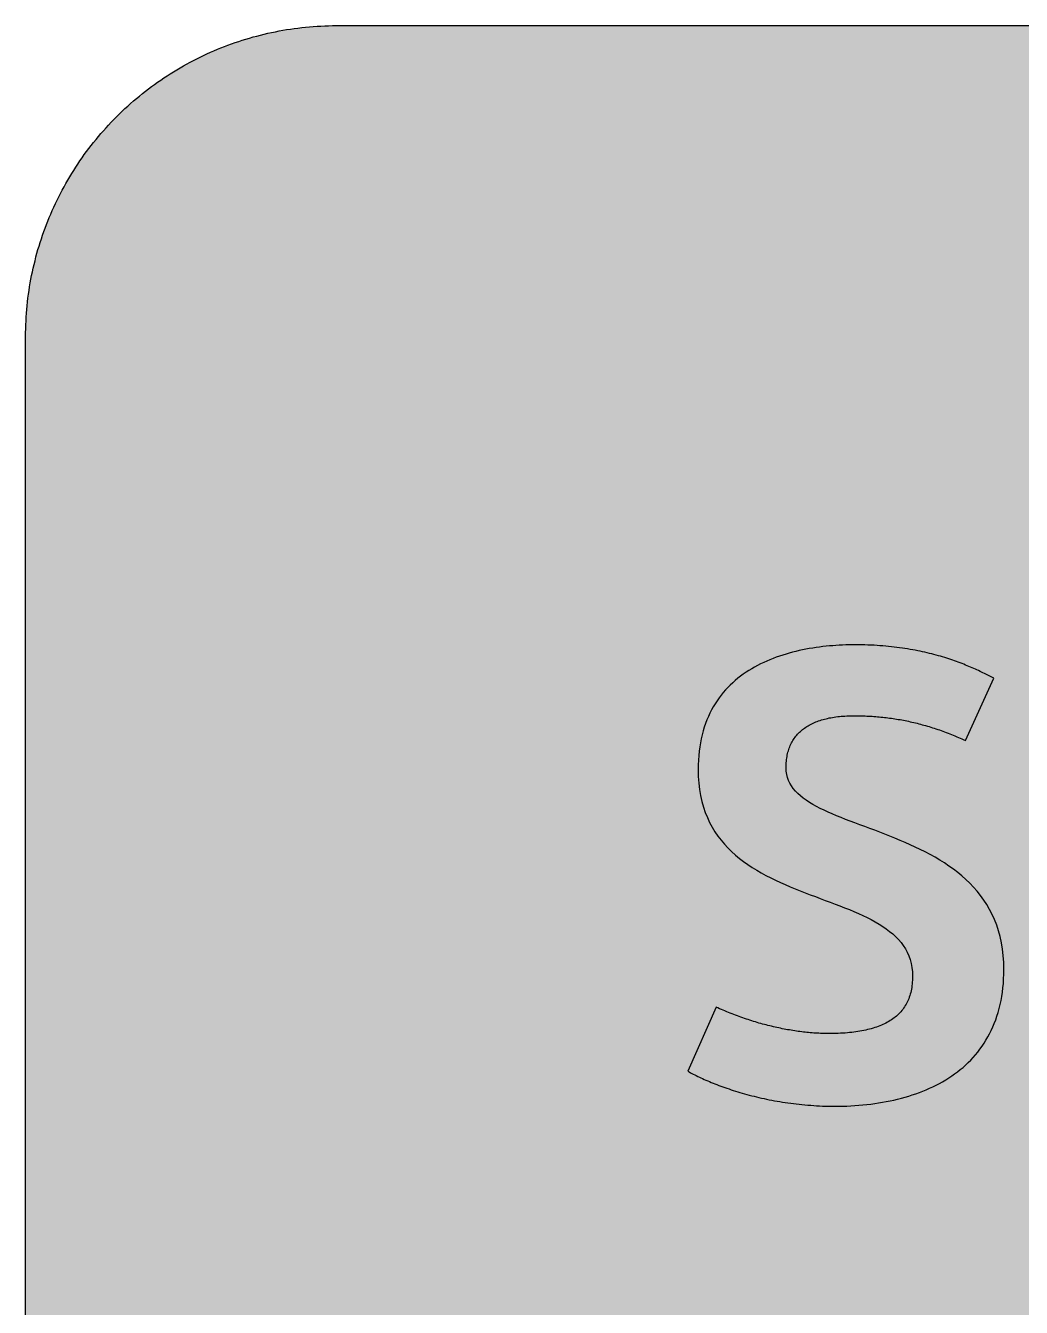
# Model space of a CAD drawing. Header units: millimetres. Extents: x 0 to 212, y 0 to 116.
# Drawn here: x 0.1 to 45.3, y 58.3 to 116.5 of the extents above; entities that cross this region are included whole.
import ezdxf

# ---------------------------------------------------------------- set-up
doc = ezdxf.new("R2010")
doc.units = ezdxf.units.MM

msp = doc.modelspace()

# ---------------------------------------------------------------- hatches: boundary and pattern name
for color, points in [(254, [(14.1633, 0.0536), (13.9878, 0.0533), (13.8125, 0.0559), (13.6373, 0.061), (13.462, 0.0686), (13.2893, 0.0787), (13.114, 0.0914), (12.9413, 0.1041), (12.7686, 0.1219), (12.5959, 0.1397), (12.4231, 0.16), (12.2504, 0.1829), (12.0777, 0.2057), (11.9075, 0.2337), (11.7373, 0.2616), (11.5672, 0.2921), (11.397, 0.3251), (11.2268, 0.3607), (11.0592, 0.3988), (10.8915, 0.4369), (10.7239, 0.4775), (10.5562, 0.5207), (10.3886, 0.5664), (10.2235, 0.6121), (10.0584, 0.6629), (9.8933, 0.7137), (9.7307, 0.7671), (9.5682, 0.8204), (9.4056, 0.8788), (9.2431, 0.9373), (9.083, 0.9982), (8.923, 1.0617), (8.763, 1.1252), (8.6055, 1.1938), (8.4455, 1.2624), (8.2906, 1.331), (8.1331, 1.4046), (7.9781, 1.4783), (7.8232, 1.5545), (7.6708, 1.6332), (7.5184, 1.7145), (7.366, 1.7958), (7.2161, 1.8796), (7.0663, 1.966), (6.919, 2.0523), (6.7716, 2.1438), (6.6243, 2.2352), (6.4795, 2.3266), (6.3348, 2.4232), (6.19, 2.5197), (6.0477, 2.6187), (5.908, 2.7178), (5.7683, 2.8194), (5.6286, 2.9235), (5.4915, 3.0302), (5.3543, 3.1369), (5.2197, 3.2461), (5.0851, 3.3579), (4.953, 3.4722), (4.8209, 3.5865), (4.6914, 3.7033), (4.5644, 3.8202), (4.4348, 3.9395), (4.3104, 4.0615), (4.1859, 4.1859), (4.0615, 4.3104), (3.9395, 4.4348), (3.8202, 4.5618), (3.7033, 4.6914), (3.5865, 4.8209), (3.4722, 4.953), (3.3579, 5.0851), (3.2487, 5.2197), (3.1369, 5.3543), (3.0302, 5.4915), (2.9235, 5.6286), (2.8194, 5.7683), (2.7178, 5.908), (2.6187, 6.0477), (2.5197, 6.19), (2.4232, 6.3348), (2.3266, 6.477), (2.2352, 6.6243), (2.1438, 6.7691), (2.0523, 6.919), (1.966, 7.0663), (1.8796, 7.2161), (1.7958, 7.366), (1.7145, 7.5184), (1.6332, 7.6708), (1.5545, 7.8232), (1.4783, 7.9781), (1.4046, 8.1331), (1.331, 8.2906), (1.2598, 8.4455), (1.1913, 8.603), (1.1252, 8.763), (1.0592, 8.923), (0.9982, 9.083), (0.9373, 9.2431), (0.8763, 9.4056), (0.8204, 9.5682), (0.7645, 9.7307), (0.7112, 9.8933), (0.6604, 10.0584), (0.6121, 10.2235), (0.5639, 10.3911), (0.5207, 10.5562), (0.4775, 10.7239), (0.4343, 10.8915), (0.3962, 11.0592), (0.3607, 11.2268), (0.3251, 11.397), (0.2921, 11.5672), (0.2616, 11.7373), (0.2311, 11.9075), (0.2057, 12.0802), (0.1803, 12.2504), (0.1575, 12.4231), (0.1372, 12.5959), (0.1194, 12.7686), (0.1041, 12.9413), (0.0889, 13.1166), (0.0787, 13.2893), (0.0686, 13.4645), (0.061, 13.6373), (0.0559, 13.8125), (0.0508, 13.9878), (0.0508, 14.163), (0.0522, 102.3592), (0.0508, 102.5322), (0.0559, 102.7074), (0.061, 102.8827), (0.0686, 103.058), (0.0787, 103.2307), (0.0889, 103.4059), (0.1041, 103.5787), (0.1194, 103.7514), (0.1372, 103.9241), (0.1575, 104.0968), (0.1803, 104.2695), (0.2057, 104.4423), (0.2311, 104.6124), (0.2616, 104.7826), (0.2921, 104.9528), (0.3251, 105.123), (0.3607, 105.2932), (0.3962, 105.4608), (0.4343, 105.6284), (0.4775, 105.7961), (0.5207, 105.9637), (0.5639, 106.1314), (0.6121, 106.2965), (0.6604, 106.4616), (0.7112, 106.6267), (0.7645, 106.7892), (0.8204, 106.9518), (0.8763, 107.1143), (0.9373, 107.2769), (0.9982, 107.4369), (1.0592, 107.5969), (1.1252, 107.757), (1.1913, 107.9144), (1.2598, 108.0745), (1.331, 108.2294), (1.4046, 108.3869), (1.4783, 108.5418), (1.5545, 108.6968), (1.6332, 108.8492), (1.7145, 109.0016), (1.7958, 109.154), (1.8796, 109.3038), (1.966, 109.4537), (2.0523, 109.601), (2.1438, 109.7483), (2.2352, 109.8956), (2.3266, 110.0404), (2.4232, 110.1852), (2.5197, 110.33), (2.6187, 110.4722), (2.7178, 110.6119), (2.8194, 110.7516), (2.9235, 110.8913), (3.0302, 111.0285), (3.1369, 111.1656), (3.2487, 111.3003), (3.3579, 111.4349), (3.4722, 111.567), (3.5865, 111.699), (3.7033, 111.8286), (3.8202, 111.9556), (3.9395, 112.0851), (4.0615, 112.2096), (4.1859, 112.334), (4.3104, 112.4585), (4.4348, 112.5804), (4.5644, 112.6998), (4.6914, 112.8166), (4.8209, 112.9335), (4.953, 113.0478), (5.0851, 113.1621), (5.2197, 113.2713), (5.3543, 113.3831), (5.4915, 113.4897), (5.6286, 113.5964), (5.7683, 113.7006), (5.908, 113.8022), (6.0477, 113.9012), (6.19, 114.0003), (6.3348, 114.0968), (6.4795, 114.1933), (6.6243, 114.2848), (6.7716, 114.3762), (6.919, 114.4676), (7.0663, 114.554), (7.2161, 114.6404), (7.366, 114.7242), (7.5184, 114.8055), (7.6708, 114.8867), (7.8232, 114.9655), (7.9781, 115.0417), (8.1331, 115.1153), (8.2906, 115.189), (8.4455, 115.2601), (8.6055, 115.3287), (8.763, 115.3947), (8.923, 115.4608), (9.083, 115.5217), (9.2431, 115.5827), (9.4056, 115.6437), (9.5682, 115.6995), (9.7307, 115.7554), (9.8933, 115.8088), (10.0584, 115.8596), (10.2235, 115.9078), (10.3886, 115.9561), (10.5562, 115.9993), (10.7239, 116.0424), (10.8915, 116.0856), (11.0592, 116.1237), (11.2268, 116.1593), (11.397, 116.1948), (11.5672, 116.2279), (11.7373, 116.2583), (11.9075, 116.2888), (12.0777, 116.3142), (12.2504, 116.3396), (12.4231, 116.3625), (12.5959, 116.3828), (12.7686, 116.4006), (12.9413, 116.4158), (13.114, 116.4311), (13.2893, 116.4412), (13.462, 116.4514), (13.6373, 116.459), (13.8125, 116.4641), (13.9878, 116.4692), (14.163, 116.4692), (197.6078, 116.4703), (197.7822, 116.4692), (197.9574, 116.4641), (198.1327, 116.459), (198.3054, 116.4514), (198.4807, 116.4412), (198.6534, 116.4311), (198.8287, 116.4158), (199.0014, 116.4006), (199.1741, 116.3828), (199.3468, 116.3625), (199.5195, 116.3396), (199.6897, 116.3142), (199.8624, 116.2888), (200.0326, 116.2583), (200.2028, 116.2279), (200.373, 116.1948), (200.5432, 116.1593), (200.7108, 116.1237), (200.8784, 116.0856), (201.0461, 116.0424), (201.2137, 115.9993), (201.3788, 115.9561), (201.5465, 115.9078), (201.7116, 115.8596), (201.8767, 115.8088), (202.0392, 115.7554), (202.2018, 115.6995), (202.3643, 115.6437), (202.5269, 115.5827), (202.6869, 115.5217), (202.8469, 115.4608), (203.007, 115.3947), (203.167, 115.3287), (203.3245, 115.2601), (203.4794, 115.189), (203.6369, 115.1153), (203.7918, 115.0417), (203.9468, 114.9655), (204.0992, 114.8867), (204.2516, 114.8055), (204.404, 114.7242), (204.5538, 114.6404), (204.7037, 114.554), (204.8535, 114.4676), (205.0009, 114.3762), (205.1456, 114.2848), (205.293, 114.1933), (205.4352, 114.0968), (205.58, 114.0003), (205.7222, 113.9012), (205.8619, 113.8022), (206.0016, 113.7006), (206.1413, 113.5964), (206.2785, 113.4897), (206.4156, 113.3831), (206.5503, 113.2713), (206.6849, 113.1621), (206.817, 113.0478), (206.949, 112.9335), (207.0786, 112.8166), (207.2081, 112.6998), (207.3351, 112.5804), (207.4596, 112.4585), (207.584, 112.334), (207.7085, 112.2096), (207.8304, 112.0851), (207.9498, 111.9556), (208.0666, 111.8286), (208.1835, 111.699), (208.2978, 111.567), (208.4121, 111.4349), (208.5238, 111.3003), (208.6331, 111.1656), (208.7397, 111.0285), (208.8464, 110.8913), (208.9506, 110.7516), (209.0522, 110.6119), (209.1512, 110.4722), (209.2503, 110.33), (209.3468, 110.1852), (209.4433, 110.0404), (209.5348, 109.8956), (209.6262, 109.7483), (209.7176, 109.601), (209.804, 109.4537), (209.8904, 109.3038), (209.9742, 109.154), (210.0555, 109.0016), (210.1367, 108.8492), (210.2155, 108.6968), (210.2917, 108.5418), (210.3653, 108.3869), (210.439, 108.2294), (210.5076, 108.0745), (210.5762, 107.9144), (210.6447, 107.757), (210.7082, 107.5969), (210.7717, 107.4369), (210.8327, 107.2769), (210.8911, 107.1143), (210.9495, 106.9518), (211.0029, 106.7892), (211.0562, 106.6267), (211.107, 106.4616), (211.1578, 106.2965), (211.2035, 106.1314), (211.2493, 105.9637), (211.2924, 105.7961), (211.3331, 105.6284), (211.3712, 105.4608), (211.4093, 105.2932), (211.4448, 105.123), (211.4779, 104.9528), (211.5083, 104.7826), (211.5363, 104.6124), (211.5642, 104.4423), (211.5871, 104.2695), (211.6099, 104.0968), (211.6303, 103.9241), (211.648, 103.7514), (211.6658, 103.5787), (211.6785, 103.4059), (211.6912, 103.2307), (211.7014, 103.058), (211.709, 102.8827), (211.7141, 102.7074), (211.7166, 102.5322), (211.7166, 102.3569), (211.7189, 14.1647), (211.7166, 13.9878), (211.7141, 13.8125), (211.709, 13.6373), (211.7014, 13.4645), (211.6912, 13.2893), (211.6785, 13.1166), (211.6658, 12.9413), (211.648, 12.7686), (211.6303, 12.5959), (211.6099, 12.4231), (211.5871, 12.2504), (211.5642, 12.0802), (211.5363, 11.9075), (211.5083, 11.7373), (211.4779, 11.5672), (211.4448, 11.397), (211.4093, 11.2268), (211.3712, 11.0592), (211.3331, 10.8915), (211.2924, 10.7239), (211.2493, 10.5562), (211.2035, 10.3911), (211.1578, 10.2235), (211.107, 10.0584), (211.0562, 9.8933), (211.0029, 9.7307), (210.9495, 9.5682), (210.8911, 9.4056), (210.8327, 9.2431), (210.7717, 9.083), (210.7082, 8.923), (210.6447, 8.763), (210.5762, 8.603), (210.5076, 8.4455), (210.439, 8.2906), (210.3653, 8.1331), (210.2917, 7.9781), (210.2155, 7.8232), (210.1367, 7.6708), (210.0555, 7.5184), (209.9742, 7.366), (209.8904, 7.2161), (209.804, 7.0663), (209.7176, 6.919), (209.6262, 6.7691), (209.5348, 6.6243), (209.4433, 6.477), (209.3468, 6.3348), (209.2503, 6.19), (209.1512, 6.0477), (209.0522, 5.908), (208.9506, 5.7683), (208.8464, 5.6286), (208.7397, 5.4915), (208.6331, 5.3543), (208.5238, 5.2197), (208.4121, 5.0851), (208.2978, 4.953), (208.1835, 4.8209), (208.0666, 4.6914), (207.9498, 4.5618), (207.8304, 4.4348), (207.7085, 4.3104), (207.584, 4.1859), (207.4596, 4.0615), (207.3351, 3.9395), (207.2081, 3.8202), (207.0786, 3.7033), (206.949, 3.5865), (206.817, 3.4722), (206.6849, 3.3579), (206.5503, 3.2461), (206.4156, 3.1369), (206.2785, 3.0302), (206.1413, 2.9235), (206.0016, 2.8194), (205.8619, 2.7178), (205.7222, 2.6187), (205.58, 2.5197), (205.4352, 2.4232), (205.293, 2.3266), (205.1456, 2.2352), (205.0009, 2.1438), (204.8535, 2.0523), (204.7037, 1.966), (204.5538, 1.8796), (204.404, 1.7958), (204.2516, 1.7145), (204.0992, 1.6332), (203.9468, 1.5545), (203.7918, 1.4783), (203.6369, 1.4046), (203.4794, 1.331), (203.3245, 1.2624), (203.167, 1.1938), (203.007, 1.1252), (202.8469, 1.0617), (202.6869, 0.9982), (202.5269, 0.9373), (202.3643, 0.8788), (202.2018, 0.8204), (202.0392, 0.7671), (201.8767, 0.7137), (201.7116, 0.6629), (201.5465, 0.6121), (201.3788, 0.5664), (201.2137, 0.5207), (201.0461, 0.4775), (200.8784, 0.4369), (200.7108, 0.3988), (200.5432, 0.3607), (200.373, 0.3251), (200.2028, 0.2921), (200.0326, 0.2616), (199.8624, 0.2337), (199.6897, 0.2057), (199.5195, 0.1829), (199.3468, 0.16), (199.1741, 0.1397), (199.0014, 0.1219), (198.8287, 0.1041), (198.6534, 0.0914), (198.4807, 0.0787), (198.3054, 0.0686), (198.1327, 0.061), (197.9574, 0.0559), (197.7822, 0.0533), (197.6069, 0.0533)]), (59, [(36.8131, 67.3982), (36.9951, 67.3989), (37.178, 67.4014), (37.3609, 67.4065), (37.5437, 67.4167), (37.7266, 67.4268), (37.907, 67.4395), (38.0873, 67.4548), (38.2676, 67.4751), (38.4454, 67.4954), (38.6232, 67.5183), (38.801, 67.5462), (38.9763, 67.5742), (39.1516, 67.6046), (39.3243, 67.6402), (39.4945, 67.6783), (39.6646, 67.7164), (39.8348, 67.7596), (40.0025, 67.8053), (40.1676, 67.8561), (40.3301, 67.9069), (40.4927, 67.9602), (40.6527, 68.0187), (40.8102, 68.0796), (40.9651, 68.1431), (41.1175, 68.2117), (41.2699, 68.2803), (41.4172, 68.3539), (41.5646, 68.4301), (41.7068, 68.5114), (41.849, 68.5927), (41.9862, 68.6791), (42.1234, 68.7705), (42.2554, 68.8619), (42.385, 68.9585), (42.512, 69.0601), (42.6364, 69.1617), (42.7558, 69.2683), (42.8727, 69.3801), (42.987, 69.4944), (43.0962, 69.6112), (43.2029, 69.7332), (43.307, 69.8576), (43.4061, 69.9872), (43.5026, 70.1192), (43.594, 70.2564), (43.6804, 70.3961), (43.7642, 70.5409), (43.8455, 70.6882), (43.9217, 70.8381), (43.9928, 70.9955), (44.0588, 71.1556), (44.1223, 71.3181), (44.1782, 71.4858), (44.2316, 71.6585), (44.2798, 71.8337), (44.3255, 72.0141), (44.3636, 72.197), (44.3992, 72.3849), (44.4271, 72.578), (44.45, 72.7761), (44.4703, 72.9767), (44.483, 73.1825), (44.4906, 73.3933), (44.4932, 73.6067), (44.4881, 73.9292), (44.4652, 74.2391), (44.4322, 74.5363), (44.384, 74.8233), (44.323, 75.1002), (44.2493, 75.3669), (44.1655, 75.6234), (44.069, 75.8698), (43.9623, 76.106), (43.8455, 76.3346), (43.7185, 76.5531), (43.5813, 76.7613), (43.434, 76.9645), (43.2816, 77.1576), (43.119, 77.343), (42.9489, 77.5208), (42.7711, 77.691), (42.5856, 77.8535), (42.3951, 78.011), (42.1996, 78.1609), (41.9964, 78.3057), (41.7906, 78.4428), (41.5798, 78.5749), (41.3639, 78.7044), (41.1429, 78.8264), (40.9219, 78.9432), (40.6959, 79.0575), (40.4698, 79.1667), (40.2412, 79.2709), (40.0101, 79.3725), (39.7789, 79.4715), (39.5453, 79.568), (39.3141, 79.6595), (39.083, 79.7509), (38.8518, 79.8398), (38.6232, 79.9262), (38.3972, 80.01), (38.1711, 80.0938), (37.9476, 80.1776), (37.7292, 80.2589), (37.5133, 80.3402), (37.3024, 80.4215), (37.0967, 80.5028), (36.8935, 80.584), (36.6979, 80.6679), (36.5074, 80.7517), (36.322, 80.838), (36.1442, 80.9244), (35.974, 81.0133), (35.8115, 81.1022), (35.6565, 81.1962), (35.5117, 81.2927), (35.3746, 81.3918), (35.2476, 81.4934), (35.1307, 81.6), (35.0241, 81.7093), (34.9275, 81.8236), (34.8437, 81.9429), (34.7701, 82.0649), (34.7091, 82.1944), (34.6608, 82.3265), (34.6278, 82.4662), (34.605, 82.611), (34.5973, 82.7634), (34.5999, 82.8421), (34.6024, 82.9183), (34.6075, 82.992), (34.6126, 83.0656), (34.6202, 83.1367), (34.6304, 83.2079), (34.6405, 83.2764), (34.6532, 83.345), (34.6685, 83.4111), (34.6837, 83.4746), (34.7015, 83.5406), (34.7218, 83.6016), (34.7421, 83.6625), (34.765, 83.7235), (34.7904, 83.7794), (34.8158, 83.8378), (34.8437, 83.8937), (34.8717, 83.947), (34.9021, 84.0003), (34.9352, 84.0511), (34.9682, 84.1019), (35.0037, 84.1527), (35.0418, 84.1985), (35.0799, 84.2467), (35.118, 84.2924), (35.1612, 84.3356), (35.2019, 84.3788), (35.2476, 84.4194), (35.2933, 84.4601), (35.339, 84.4982), (35.3873, 84.5363), (35.4381, 84.5718), (35.4889, 84.6074), (35.5422, 84.643), (35.5956, 84.676), (35.6514, 84.7065), (35.7073, 84.7369), (35.7657, 84.7674), (35.8242, 84.7954), (35.8851, 84.8208), (35.9461, 84.8487), (36.0096, 84.8716), (36.0756, 84.897), (36.1417, 84.9173), (36.2077, 84.9401), (36.2763, 84.9579), (36.3449, 84.9782), (36.416, 84.996), (36.4871, 85.0113), (36.5608, 85.029), (36.6344, 85.0417), (36.7106, 85.0544), (36.7868, 85.0671), (36.8656, 85.0798), (36.9443, 85.09), (37.023, 85.0976), (37.1043, 85.1052), (37.1881, 85.1129), (37.2694, 85.1179), (37.3558, 85.123), (37.4396, 85.1256), (37.526, 85.1281), (37.6149, 85.1306), (37.7038, 85.1306), (37.785, 85.1306), (37.8663, 85.1306), (37.9476, 85.1281), (38.0289, 85.1281), (38.1102, 85.1256), (38.1914, 85.123), (38.2702, 85.1179), (38.3515, 85.1154), (38.4302, 85.1103), (38.5115, 85.1052), (38.5902, 85.1002), (38.6715, 85.0925), (38.7502, 85.0875), (38.829, 85.0798), (38.9077, 85.0722), (38.989, 85.0646), (39.0677, 85.057), (39.1465, 85.0468), (39.2252, 85.0367), (39.304, 85.0265), (39.3827, 85.0163), (39.4589, 85.0036), (39.5376, 84.9909), (39.6164, 84.9808), (39.6951, 84.9655), (39.7739, 84.9528), (39.8501, 84.9376), (39.9288, 84.9249), (40.0075, 84.9097), (40.0837, 84.8919), (40.1625, 84.8766), (40.2412, 84.8589), (40.3174, 84.8411), (40.3962, 84.8233), (40.4724, 84.8055), (40.5511, 84.7852), (40.6298, 84.7649), (40.706, 84.7446), (40.7848, 84.7242), (40.861, 84.7039), (40.9397, 84.6811), (41.0185, 84.6582), (41.0947, 84.6353), (41.1734, 84.6099), (41.2521, 84.5871), (41.3283, 84.5617), (41.4071, 84.5363), (41.4858, 84.5083), (41.5646, 84.4829), (41.6408, 84.455), (41.7195, 84.4271), (41.7982, 84.3966), (41.877, 84.3686), (41.9557, 84.3382), (42.0345, 84.3077), (42.1132, 84.2772), (42.1919, 84.2442), (42.2707, 84.2112), (42.3494, 84.1781), (42.4307, 84.1451), (42.5094, 84.1121), (42.5882, 84.0765), (42.6695, 84.041), (42.7482, 84.0054), (44.0298, 86.8394), (43.9725, 86.868), (43.9141, 86.8959), (43.8556, 86.9264), (43.7947, 86.9569), (43.7337, 86.9874), (43.6702, 87.0204), (43.6067, 87.0509), (43.5407, 87.0814), (43.4746, 87.1144), (43.4086, 87.1449), (43.34, 87.1779), (43.2714, 87.2084), (43.2003, 87.2414), (43.1292, 87.2719), (43.0555, 87.3049), (42.9819, 87.3379), (42.9057, 87.3684), (42.8269, 87.4014), (42.7507, 87.4319), (42.6695, 87.4649), (42.5907, 87.4954), (42.5069, 87.5284), (42.4231, 87.5589), (42.3393, 87.5894), (42.2529, 87.6198), (42.1665, 87.6503), (42.0776, 87.6808), (41.9862, 87.7113), (41.8948, 87.7418), (41.8033, 87.7697), (41.7093, 87.8002), (41.6128, 87.8281), (41.5163, 87.8561), (41.4172, 87.884), (41.3182, 87.9094), (41.2166, 87.9373), (41.1124, 87.9627), (41.0083, 87.9881), (40.9016, 88.0135), (40.7949, 88.0364), (40.6857, 88.0593), (40.5765, 88.0821), (40.4647, 88.105), (40.3504, 88.1253), (40.2361, 88.1456), (40.1193, 88.1659), (39.9999, 88.1837), (39.8805, 88.2015), (39.7586, 88.2193), (39.6367, 88.2345), (39.5122, 88.2498), (39.3852, 88.265), (39.2582, 88.2777), (39.1287, 88.2904), (38.9966, 88.3006), (38.8645, 88.3107), (38.7299, 88.3209), (38.5953, 88.3285), (38.4556, 88.3361), (38.3159, 88.3412), (38.1762, 88.3463), (38.034, 88.3488), (37.8892, 88.3514), (37.7419, 88.3514), (37.5996, 88.3514), (37.4548, 88.3488), (37.3101, 88.3437), (37.1627, 88.3387), (37.0154, 88.331), (36.8656, 88.3234), (36.7157, 88.3107), (36.5658, 88.298), (36.416, 88.2828), (36.2636, 88.2675), (36.1112, 88.2472), (35.9588, 88.2269), (35.8064, 88.204), (35.654, 88.1786), (35.5016, 88.1507), (35.3492, 88.1202), (35.1968, 88.0872), (35.0469, 88.0542), (34.8945, 88.0161), (34.7447, 87.9754), (34.5948, 87.9323), (34.4475, 87.8865), (34.3002, 87.8383), (34.1528, 87.7875), (34.0081, 87.7316), (33.8633, 87.6757), (33.721, 87.6148), (33.5813, 87.5513), (33.4416, 87.4852), (33.3045, 87.4141), (33.1699, 87.3404), (33.0378, 87.2642), (32.9057, 87.1855), (32.7787, 87.1017), (32.6517, 87.0153), (32.5298, 86.9239), (32.4079, 86.8299), (32.291, 86.7308), (32.1742, 86.6292), (32.0624, 86.5251), (31.9557, 86.4159), (31.8491, 86.3016), (31.7475, 86.1847), (31.6484, 86.0628), (31.5544, 85.9384), (31.463, 85.8088), (31.3766, 85.6742), (31.2928, 85.537), (31.2141, 85.3923), (31.1379, 85.2449), (31.0667, 85.0951), (31.0007, 84.9376), (30.9397, 84.7776), (30.8839, 84.6125), (30.8305, 84.4423), (30.7848, 84.267), (30.7442, 84.0867), (30.7061, 83.9013), (30.6756, 83.7133), (30.6502, 83.5177), (30.6299, 83.3171), (30.6146, 83.1113), (30.6045, 82.9031), (30.6019, 82.6872), (30.6095, 82.3722), (30.6299, 82.0699), (30.6654, 81.7804), (30.7111, 81.5035), (30.7721, 81.2368), (30.8432, 80.9828), (30.927, 80.7364), (31.021, 80.5028), (31.1252, 80.2792), (31.242, 80.0633), (31.3665, 79.8601), (31.5011, 79.662), (31.6433, 79.4741), (31.7957, 79.2963), (31.9557, 79.1235), (32.1234, 78.9584), (32.2986, 78.8035), (32.479, 78.6536), (32.6669, 78.5089), (32.86, 78.3717), (33.0606, 78.2422), (33.2638, 78.1152), (33.4721, 77.9958), (33.6829, 77.8789), (33.8988, 77.7697), (34.1173, 77.663), (34.3408, 77.5589), (34.5643, 77.4598), (34.7904, 77.3633), (35.0164, 77.2693), (35.245, 77.1779), (35.4711, 77.089), (35.6997, 77.0001), (35.9283, 76.9137), (36.1544, 76.8299), (36.3804, 76.7461), (36.6039, 76.6623), (36.8249, 76.5785), (37.0434, 76.4946), (37.2593, 76.4108), (37.4726, 76.3245), (37.6809, 76.2381), (37.8841, 76.1492), (38.0822, 76.0578), (38.2753, 75.9638), (38.4632, 75.8698), (38.6461, 75.7707), (38.8214, 75.6691), (38.989, 75.5625), (39.1465, 75.4532), (39.2989, 75.3389), (39.4437, 75.2196), (39.5783, 75.0951), (39.7027, 74.9656), (39.8196, 74.8309), (39.9237, 74.6887), (40.0177, 74.5414), (40.1015, 74.3864), (40.1726, 74.2239), (40.2336, 74.0537), (40.2793, 73.8784), (40.3149, 73.693), (40.3352, 73.4974), (40.3428, 73.2942), (40.3403, 73.2079), (40.3377, 73.119), (40.3327, 73.0352), (40.325, 72.9513), (40.3149, 72.8701), (40.3047, 72.7913), (40.292, 72.7126), (40.2768, 72.6364), (40.259, 72.5627), (40.2387, 72.4891), (40.2184, 72.4179), (40.193, 72.3494), (40.1676, 72.2808), (40.1422, 72.2147), (40.1117, 72.1487), (40.0812, 72.0877), (40.0482, 72.0242), (40.0126, 71.9658), (39.9745, 71.9074), (39.9364, 71.849), (39.8958, 71.7931), (39.8526, 71.7398), (39.8094, 71.689), (39.7637, 71.6382), (39.7154, 71.5874), (39.6646, 71.5391), (39.6138, 71.4934), (39.5605, 71.4477), (39.5046, 71.4045), (39.4487, 71.3613), (39.3878, 71.3207), (39.3294, 71.2826), (39.2659, 71.2445), (39.2024, 71.2089), (39.1363, 71.1733), (39.0677, 71.1378), (38.9992, 71.1073), (38.928, 71.0743), (38.8569, 71.0463), (38.7833, 71.0159), (38.7071, 70.9905), (38.6283, 70.9651), (38.5496, 70.9397), (38.4708, 70.9168), (38.387, 70.8939), (38.3032, 70.8736), (38.2194, 70.8533), (38.133, 70.8355), (38.0441, 70.8177), (37.9527, 70.8025), (37.8612, 70.7873), (37.7698, 70.772), (37.6733, 70.7593), (37.5793, 70.7492), (37.4802, 70.739), (37.3812, 70.7288), (37.2821, 70.7212), (37.1805, 70.7161), (37.0764, 70.7085), (36.9722, 70.7034), (36.8656, 70.7009), (36.7589, 70.6984), (36.6497, 70.6958), (36.5379, 70.6958), (36.4642, 70.6958), (36.388, 70.6984), (36.3144, 70.6984), (36.2382, 70.7009), (36.162, 70.7034), (36.0858, 70.7085), (36.0096, 70.7111), (35.9308, 70.7161), (35.8546, 70.7212), (35.7784, 70.7263), (35.6997, 70.7339), (35.621, 70.7415), (35.5448, 70.7492), (35.466, 70.7568), (35.3873, 70.7644), (35.3085, 70.7746), (35.2273, 70.7847), (35.1485, 70.7949), (35.0698, 70.8076), (34.991, 70.8177), (34.9098, 70.8304), (34.831, 70.8431), (34.7497, 70.8584), (34.6685, 70.8711), (34.5897, 70.8863), (34.5084, 70.9016), (34.4272, 70.9168), (34.3459, 70.9346), (34.2646, 70.9524), (34.1833, 70.9701), (34.102, 70.9879), (34.0208, 71.0057), (33.9395, 71.026), (33.8582, 71.0463), (33.7769, 71.0667), (33.6956, 71.087), (33.6144, 71.1073), (33.5331, 71.1302), (33.4493, 71.153), (33.368, 71.1759), (33.2867, 71.2013), (33.2054, 71.2241), (33.1216, 71.2495), (33.0403, 71.2749), (32.959, 71.3003), (32.8778, 71.3283), (32.7965, 71.3562), (32.7127, 71.3816), (32.6314, 71.4121), (32.5501, 71.44), (32.4688, 71.468), (32.3875, 71.4985), (32.3063, 71.5289), (32.225, 71.5594), (32.1437, 71.5924), (32.0624, 71.6229), (31.9811, 71.6559), (31.8999, 71.689), (31.8186, 71.722), (31.7373, 71.7575), (31.6586, 71.7906), (31.5773, 71.8261), (31.496, 71.8617), (31.4173, 71.8972), (30.1378, 68.9885), (30.1955, 68.9534), (30.2565, 68.9204), (30.32, 68.8873), (30.3835, 68.8543), (30.4495, 68.8213), (30.5181, 68.7857), (30.5867, 68.7527), (30.6578, 68.7197), (30.7289, 68.6841), (30.8051, 68.6511), (30.8788, 68.6156), (30.9575, 68.5825), (31.0363, 68.547), (31.1175, 68.514), (31.1988, 68.4784), (31.2826, 68.4454), (31.369, 68.4098), (31.4554, 68.3768), (31.5443, 68.3438), (31.6332, 68.3082), (31.7246, 68.2752), (31.816, 68.2422), (31.91, 68.2092), (32.0065, 68.1787), (32.1031, 68.1457), (32.2021, 68.1126), (32.3012, 68.0822), (32.4028, 68.0517), (32.5044, 68.0212), (32.6085, 67.9907), (32.7127, 67.9602), (32.8193, 67.9298), (32.926, 67.9018), (33.0352, 67.8739), (33.1445, 67.8459), (33.2562, 67.818), (33.368, 67.7926), (33.4823, 67.7672), (33.5966, 67.7418), (33.7134, 67.7164), (33.8303, 67.6935), (33.9496, 67.6681), (34.069, 67.6478), (34.1884, 67.625), (34.3103, 67.6046), (34.4348, 67.5843), (34.5567, 67.5665), (34.6812, 67.5462), (34.8082, 67.531), (34.9352, 67.5132), (35.0622, 67.498), (35.1917, 67.4827), (35.3212, 67.47), (35.4533, 67.4573), (35.5854, 67.4472), (35.7175, 67.437), (35.8521, 67.4268), (35.9867, 67.4192), (36.1213, 67.4116), (36.2585, 67.4065), (36.3957, 67.4014), (36.5328, 67.3989), (36.6725, 67.3964), (36.8122, 67.3964)])]:
    msp.add_hatch(color=color).paths.add_polyline_path(points)
h = msp.add_hatch(color=59)
h.paths.add_polyline_path([(14.1633, 3.5814), (13.8887, 3.5839), (13.6169, 3.5941), (13.3477, 3.6119), (13.081, 3.6347), (12.8143, 3.6652), (12.5501, 3.7008), (12.2885, 3.7465), (12.0294, 3.7948), (11.7729, 3.8506), (11.5164, 3.9141), (11.2649, 3.9827), (11.016, 4.0564), (10.7671, 4.1351), (10.5232, 4.2215), (10.2819, 4.3129), (10.0432, 4.412), (9.8069, 4.5161), (9.5733, 4.6228), (9.3447, 4.7371), (9.1186, 4.8565), (8.8951, 4.9809), (8.6741, 5.113), (8.4582, 5.2476), (8.2448, 5.3873), (8.0366, 5.5321), (7.8308, 5.682), (7.6276, 5.8369), (7.4295, 5.9969), (7.2365, 6.1595), (7.046, 6.3297), (6.8605, 6.5024), (6.6777, 6.6802), (6.5024, 6.8605), (6.3271, 7.046), (6.1595, 7.2365), (5.9969, 7.432), (5.8369, 7.6302), (5.682, 7.8308), (5.5321, 8.0366), (5.3873, 8.2448), (5.2451, 8.4582), (5.1105, 8.6741), (4.9809, 8.8951), (4.8565, 9.1186), (4.7371, 9.3447), (4.6228, 9.5758), (4.5136, 9.8069), (4.4094, 10.0432), (4.3129, 10.2819), (4.2215, 10.5232), (4.1351, 10.7696), (4.0538, 11.016), (3.9802, 11.2649), (3.9116, 11.5189), (3.8506, 11.7729), (3.7948, 12.0294), (3.744, 12.2911), (3.7008, 12.5527), (3.6627, 12.8143), (3.6322, 13.081), (3.6093, 13.3502), (3.5916, 13.6195), (3.5814, 13.8913), (3.5789, 14.163), (3.58, 102.3592), (3.5814, 102.6312), (3.5916, 102.903), (3.6093, 103.1723), (3.6322, 103.439), (3.6627, 103.7057), (3.7008, 103.9698), (3.744, 104.2314), (3.7948, 104.4905), (3.8506, 104.7471), (3.9116, 105.0036), (3.9802, 105.2551), (4.0538, 105.504), (4.1351, 105.7529), (4.2215, 105.9967), (4.3129, 106.238), (4.4094, 106.4768), (4.5136, 106.713), (4.6228, 106.9467), (4.7371, 107.1753), (4.8565, 107.4014), (4.9809, 107.6249), (5.1105, 107.8459), (5.2451, 108.0618), (5.3873, 108.2751), (5.5321, 108.4834), (5.682, 108.6891), (5.8369, 108.8923), (5.9969, 109.0905), (6.1595, 109.2835), (6.3271, 109.474), (6.5024, 109.6594), (6.6777, 109.8423), (6.8605, 110.0176), (7.046, 110.1928), (7.2365, 110.3605), (7.4295, 110.523), (7.6276, 110.683), (7.8308, 110.838), (8.0366, 110.9878), (8.2448, 111.1326), (8.4582, 111.2749), (8.6741, 111.4095), (8.8951, 111.539), (9.1186, 111.6635), (9.3447, 111.7829), (9.5733, 111.8972), (9.8069, 112.0064), (10.0432, 112.1105), (10.2819, 112.207), (10.5232, 112.2985), (10.7671, 112.3848), (11.016, 112.4661), (11.2649, 112.5398), (11.5164, 112.6084), (11.7729, 112.6693), (12.0294, 112.7252), (12.2885, 112.776), (12.5501, 112.8192), (12.8143, 112.8573), (13.081, 112.8878), (13.3477, 112.9106), (13.6169, 112.9284), (13.8887, 112.9386), (14.163, 112.9411), (197.6078, 112.9425), (197.8787, 112.9386), (198.1505, 112.9284), (198.4197, 112.9106), (198.689, 112.8878), (198.9557, 112.8573), (199.2173, 112.8192), (199.4789, 112.776), (199.7405, 112.7252), (199.9971, 112.6693), (200.2511, 112.6084), (200.5051, 112.5398), (200.754, 112.4661), (201.0004, 112.3848), (201.2467, 112.2985), (201.488, 112.207), (201.7268, 112.1105), (201.963, 112.0064), (202.1942, 111.8972), (202.4253, 111.7829), (202.6514, 111.6635), (202.8749, 111.539), (203.0959, 111.4095), (203.3118, 111.2749), (203.5251, 111.1326), (203.7334, 110.9878), (203.9391, 110.838), (204.1398, 110.683), (204.3379, 110.523), (204.5335, 110.3605), (204.724, 110.1928), (204.9094, 110.0176), (205.0898, 109.8423), (205.2676, 109.6594), (205.4403, 109.474), (205.6105, 109.2835), (205.773, 109.0905), (205.933, 108.8923), (206.088, 108.6891), (206.2378, 108.4834), (206.3826, 108.2751), (206.5223, 108.0618), (206.6569, 107.8459), (206.789, 107.6249), (206.9135, 107.4014), (207.0329, 107.1753), (207.1472, 106.9467), (207.2538, 106.713), (207.358, 106.4768), (207.457, 106.238), (207.5485, 105.9967), (207.6348, 105.7529), (207.7136, 105.504), (207.7872, 105.2551), (207.8558, 105.0036), (207.9193, 104.7471), (207.9752, 104.4905), (208.0235, 104.2314), (208.0692, 103.9698), (208.1047, 103.7057), (208.1352, 103.439), (208.1581, 103.1723), (208.1759, 102.903), (208.186, 102.6312), (208.1911, 102.3569), (208.1911, 14.1647), (208.186, 13.8913), (208.1759, 13.6195), (208.1581, 13.3502), (208.1352, 13.081), (208.1047, 12.8143), (208.0692, 12.5527), (208.0235, 12.2911), (207.9752, 12.0294), (207.9193, 11.7729), (207.8558, 11.5189), (207.7872, 11.2649), (207.7136, 11.016), (207.6348, 10.7696), (207.5485, 10.5232), (207.457, 10.2819), (207.358, 10.0432), (207.2538, 9.8069), (207.1472, 9.5758), (207.0329, 9.3447), (206.9135, 9.1186), (206.789, 8.8951), (206.6569, 8.6741), (206.5223, 8.4582), (206.3826, 8.2448), (206.2378, 8.0366), (206.088, 7.8308), (205.933, 7.6302), (205.773, 7.432), (205.6105, 7.2365), (205.4403, 7.046), (205.2676, 6.8605), (205.0898, 6.6802), (204.9094, 6.5024), (204.724, 6.3297), (204.5335, 6.1595), (204.3379, 5.9969), (204.1398, 5.8369), (203.9391, 5.682), (203.7334, 5.5321), (203.5251, 5.3873), (203.3118, 5.2476), (203.0959, 5.113), (202.8749, 4.9809), (202.6514, 4.8565), (202.4253, 4.7371), (202.1942, 4.6228), (201.963, 4.5161), (201.7268, 4.412), (201.488, 4.3129), (201.2467, 4.2215), (201.0004, 4.1351), (200.754, 4.0564), (200.5051, 3.9827), (200.2511, 3.9141), (199.9971, 3.8506), (199.7405, 3.7948), (199.4789, 3.7465), (199.2173, 3.7008), (198.9557, 3.6652), (198.689, 3.6347), (198.4197, 3.6119), (198.1505, 3.5941), (197.8787, 3.5839), (197.6069, 3.5789)])
h.paths.add_polyline_path([(14.1633, 8.8731), (14.0259, 8.8748), (13.8887, 8.8798), (13.7541, 8.8875), (13.622, 8.9002), (13.4874, 8.9154), (13.3553, 8.9332), (13.2258, 8.9535), (13.0962, 8.9789), (12.9667, 9.0068), (12.8397, 9.0373), (12.7127, 9.0729), (12.5882, 9.1084), (12.4663, 9.1491), (12.3419, 9.1923), (12.2225, 9.238), (12.1031, 9.2888), (11.9837, 9.3396), (11.8694, 9.3929), (11.7526, 9.4513), (11.6408, 9.5098), (11.5291, 9.5733), (11.4198, 9.6368), (11.3106, 9.7053), (11.2039, 9.7765), (11.0998, 9.8476), (10.9957, 9.9238), (10.8966, 10), (10.7975, 10.0787), (10.6985, 10.1625), (10.6045, 10.2464), (10.5105, 10.3327), (10.4216, 10.4216), (10.3327, 10.5131), (10.2464, 10.6045), (10.16, 10.701), (10.0787, 10.7975), (10, 10.8966), (9.9212, 10.9982), (9.8476, 11.0998), (9.7739, 11.2039), (9.7053, 11.3106), (9.6368, 11.4198), (9.5707, 11.5291), (9.5098, 11.6408), (9.4488, 11.7551), (9.3929, 11.8694), (9.337, 11.9863), (9.2862, 12.1031), (9.238, 12.2225), (9.1923, 12.3444), (9.1491, 12.4663), (9.1084, 12.5908), (9.0703, 12.7152), (9.0373, 12.8397), (9.0068, 12.9692), (8.9789, 13.0962), (8.9535, 13.2258), (8.9306, 13.3579), (8.9129, 13.4899), (8.8976, 13.622), (8.8849, 13.7566), (8.8773, 13.8913), (8.8722, 14.0259), (8.8697, 14.163), (8.8717, 102.3592), (8.8722, 102.4941), (8.8773, 102.6312), (8.8849, 102.7659), (8.8976, 102.8979), (8.9129, 103.0326), (8.9306, 103.1646), (8.9535, 103.2942), (8.9789, 103.4237), (9.0068, 103.5533), (9.0373, 103.6803), (9.0703, 103.8073), (9.1084, 103.9317), (9.1491, 104.0536), (9.1923, 104.1781), (9.238, 104.2975), (9.2862, 104.4169), (9.337, 104.5362), (9.3929, 104.6505), (9.4488, 104.7674), (9.5098, 104.8791), (9.5707, 104.9909), (9.6368, 105.1001), (9.7053, 105.2093), (9.7739, 105.316), (9.8476, 105.4202), (9.9212, 105.5243), (10, 105.6234), (10.0787, 105.7224), (10.16, 105.8215), (10.2464, 105.9155), (10.3327, 106.0094), (10.4216, 106.0983), (10.5105, 106.1872), (10.6045, 106.2736), (10.6985, 106.36), (10.7975, 106.4412), (10.8966, 106.52), (10.9957, 106.5987), (11.0998, 106.6724), (11.2039, 106.746), (11.3106, 106.8146), (11.4198, 106.8832), (11.5291, 106.9492), (11.6408, 107.0102), (11.7526, 107.0712), (11.8694, 107.127), (11.9837, 107.1829), (12.1031, 107.2337), (12.2225, 107.282), (12.3419, 107.3277), (12.4663, 107.3709), (12.5882, 107.4115), (12.7127, 107.4496), (12.8397, 107.4826), (12.9667, 107.5131), (13.0962, 107.5411), (13.2258, 107.5665), (13.3553, 107.5893), (13.4874, 107.6071), (13.622, 107.6223), (13.7541, 107.635), (13.8887, 107.6427), (14.0259, 107.6477), (14.163, 107.6503), (197.6078, 107.6508), (197.7441, 107.6477), (197.8787, 107.6427), (198.0133, 107.635), (198.1479, 107.6223), (198.28, 107.6071), (198.4121, 107.5893), (198.5442, 107.5665), (198.6737, 107.5411), (198.8007, 107.5131), (198.9303, 107.4826), (199.0547, 107.4496), (199.1792, 107.4115), (199.3036, 107.3709), (199.4256, 107.3277), (199.5475, 107.282), (199.6669, 107.2337), (199.7837, 107.1829), (199.9005, 107.127), (200.0148, 107.0712), (200.1291, 107.0102), (200.2409, 106.9492), (200.3501, 106.8832), (200.4593, 106.8146), (200.566, 106.746), (200.6702, 106.6724), (200.7718, 106.5987), (200.8734, 106.52), (200.9724, 106.4412), (201.0689, 106.36), (201.1655, 106.2736), (201.2569, 106.1872), (201.3483, 106.0983), (201.4372, 106.0094), (201.5236, 105.9155), (201.6074, 105.8215), (201.6912, 105.7224), (201.77, 105.6234), (201.8462, 105.5243), (201.9224, 105.4202), (201.9935, 105.316), (202.0646, 105.2093), (202.1332, 105.1001), (202.1967, 104.9909), (202.2602, 104.8791), (202.3186, 104.7674), (202.377, 104.6505), (202.4304, 104.5362), (202.4812, 104.4169), (202.532, 104.2975), (202.5777, 104.1781), (202.6209, 104.0536), (202.6615, 103.9317), (202.6971, 103.8073), (202.7326, 103.6803), (202.7631, 103.5533), (202.7911, 103.4237), (202.8165, 103.2942), (202.8368, 103.1646), (202.8546, 103.0326), (202.8698, 102.8979), (202.8825, 102.7659), (202.8901, 102.6312), (202.8952, 102.4941), (202.8977, 102.3569), (202.8994, 14.1647), (202.8952, 14.0259), (202.8901, 13.8913), (202.8825, 13.7566), (202.8698, 13.622), (202.8546, 13.4899), (202.8368, 13.3579), (202.8165, 13.2258), (202.7911, 13.0962), (202.7631, 12.9692), (202.7326, 12.8397), (202.6971, 12.7152), (202.6615, 12.5908), (202.6209, 12.4663), (202.5777, 12.3444), (202.532, 12.2225), (202.4812, 12.1031), (202.4304, 11.9863), (202.377, 11.8694), (202.3186, 11.7551), (202.2602, 11.6408), (202.1967, 11.5291), (202.1332, 11.4198), (202.0646, 11.3106), (201.9935, 11.2039), (201.9224, 11.0998), (201.8462, 10.9982), (201.77, 10.8966), (201.6912, 10.7975), (201.6074, 10.701), (201.5236, 10.6045), (201.4372, 10.5131), (201.3483, 10.4216), (201.2569, 10.3327), (201.1655, 10.2464), (201.0689, 10.1625), (200.9724, 10.0787), (200.8734, 10), (200.7718, 9.9238), (200.6702, 9.8476), (200.566, 9.7765), (200.4593, 9.7053), (200.3501, 9.6368), (200.2409, 9.5733), (200.1291, 9.5098), (200.0148, 9.4513), (199.9005, 9.3929), (199.7837, 9.3396), (199.6669, 9.2888), (199.5475, 9.238), (199.4256, 9.1923), (199.3036, 9.1491), (199.1792, 9.1084), (199.0547, 9.0729), (198.9303, 9.0373), (198.8007, 9.0068), (198.6737, 8.9789), (198.5442, 8.9535), (198.4121, 8.9332), (198.28, 8.9154), (198.1479, 8.9002), (198.0133, 8.8875), (197.8787, 8.8798), (197.7441, 8.8748), (197.6069, 8.8722)], flags=16)

# ---------------------------------------------------------------- linework, layer by layer
at = {"color": 254}
msp.add_lwpolyline([(0.0508, 14.163), (0.0522, 102.3592), (0.0508, 102.5322), (0.0559, 102.7074), (0.061, 102.8827), (0.0686, 103.058), (0.0787, 103.2307), (0.0889, 103.4059), (0.1041, 103.5787), (0.1194, 103.7514), (0.1372, 103.9241), (0.1575, 104.0968), (0.1803, 104.2695), (0.2057, 104.4423), (0.2311, 104.6124), (0.2616, 104.7826), (0.2921, 104.9528), (0.3251, 105.123), (0.3607, 105.2932), (0.3962, 105.4608), (0.4343, 105.6284), (0.4775, 105.7961), (0.5207, 105.9637), (0.5639, 106.1314), (0.6121, 106.2965), (0.6604, 106.4616), (0.7112, 106.6267), (0.7645, 106.7892), (0.8204, 106.9518), (0.8763, 107.1143), (0.9373, 107.2769), (0.9982, 107.4369), (1.0592, 107.5969), (1.1252, 107.757), (1.1913, 107.9144), (1.2598, 108.0745), (1.331, 108.2294), (1.4046, 108.3869), (1.4783, 108.5418), (1.5545, 108.6968), (1.6332, 108.8492), (1.7145, 109.0016), (1.7958, 109.154), (1.8796, 109.3038), (1.966, 109.4537), (2.0523, 109.601), (2.1438, 109.7483), (2.2352, 109.8956), (2.3266, 110.0404), (2.4232, 110.1852), (2.5197, 110.33), (2.6187, 110.4722), (2.7178, 110.6119), (2.8194, 110.7516), (2.9235, 110.8913), (3.0302, 111.0285), (3.1369, 111.1656), (3.2487, 111.3003), (3.3579, 111.4349), (3.4722, 111.567), (3.5865, 111.699), (3.7033, 111.8286), (3.8202, 111.9556), (3.9395, 112.0851), (4.0615, 112.2096), (4.1859, 112.334), (4.3104, 112.4585), (4.4348, 112.5804), (4.5644, 112.6998), (4.6914, 112.8166), (4.8209, 112.9335), (4.953, 113.0478), (5.0851, 113.1621), (5.2197, 113.2713), (5.3543, 113.3831), (5.4915, 113.4897), (5.6286, 113.5964), (5.7683, 113.7006), (5.908, 113.8022), (6.0477, 113.9012), (6.19, 114.0003), (6.3348, 114.0968), (6.4795, 114.1933), (6.6243, 114.2848), (6.7716, 114.3762), (6.919, 114.4676), (7.0663, 114.554), (7.2161, 114.6404), (7.366, 114.7242), (7.5184, 114.8055), (7.6708, 114.8867), (7.8232, 114.9655), (7.9781, 115.0417), (8.1331, 115.1153), (8.2906, 115.189), (8.4455, 115.2601), (8.6055, 115.3287), (8.763, 115.3947), (8.923, 115.4608), (9.083, 115.5217), (9.2431, 115.5827), (9.4056, 115.6437), (9.5682, 115.6995), (9.7307, 115.7554), (9.8933, 115.8088), (10.0584, 115.8596), (10.2235, 115.9078), (10.3886, 115.9561), (10.5562, 115.9993), (10.7239, 116.0424), (10.8915, 116.0856), (11.0592, 116.1237), (11.2268, 116.1593), (11.397, 116.1948), (11.5672, 116.2279), (11.7373, 116.2583), (11.9075, 116.2888), (12.0777, 116.3142), (12.2504, 116.3396), (12.4231, 116.3625), (12.5959, 116.3828), (12.7686, 116.4006), (12.9413, 116.4158), (13.114, 116.4311), (13.2893, 116.4412), (13.462, 116.4514), (13.6373, 116.459), (13.8125, 116.4641), (13.9878, 116.4692), (14.163, 116.4692), (197.6078, 116.4703)], dxfattribs=at)
at = {"color": 59}
msp.add_lwpolyline([(36.8131, 67.3982), (36.9951, 67.3989), (37.178, 67.4014), (37.3609, 67.4065), (37.5437, 67.4167), (37.7266, 67.4268), (37.907, 67.4395), (38.0873, 67.4548), (38.2676, 67.4751), (38.4454, 67.4954), (38.6232, 67.5183), (38.801, 67.5462), (38.9763, 67.5742), (39.1516, 67.6046), (39.3243, 67.6402), (39.4945, 67.6783), (39.6646, 67.7164), (39.8348, 67.7596), (40.0025, 67.8053), (40.1676, 67.8561), (40.3301, 67.9069), (40.4927, 67.9602), (40.6527, 68.0187), (40.8102, 68.0796), (40.9651, 68.1431), (41.1175, 68.2117), (41.2699, 68.2803), (41.4172, 68.3539), (41.5646, 68.4301), (41.7068, 68.5114), (41.849, 68.5927), (41.9862, 68.6791), (42.1234, 68.7705), (42.2554, 68.8619), (42.385, 68.9585), (42.512, 69.0601), (42.6364, 69.1617), (42.7558, 69.2683), (42.8727, 69.3801), (42.987, 69.4944), (43.0962, 69.6112), (43.2029, 69.7332), (43.307, 69.8576), (43.4061, 69.9872), (43.5026, 70.1192), (43.594, 70.2564), (43.6804, 70.3961), (43.7642, 70.5409), (43.8455, 70.6882), (43.9217, 70.8381), (43.9928, 70.9955), (44.0588, 71.1556), (44.1223, 71.3181), (44.1782, 71.4858), (44.2316, 71.6585), (44.2798, 71.8337), (44.3255, 72.0141), (44.3636, 72.197), (44.3992, 72.3849), (44.4271, 72.578), (44.45, 72.7761), (44.4703, 72.9767), (44.483, 73.1825), (44.4906, 73.3933), (44.4932, 73.6067), (44.4881, 73.9292), (44.4652, 74.2391), (44.4322, 74.5363), (44.384, 74.8233), (44.323, 75.1002), (44.2493, 75.3669), (44.1655, 75.6234), (44.069, 75.8698), (43.9623, 76.106), (43.8455, 76.3346), (43.7185, 76.5531), (43.5813, 76.7613), (43.434, 76.9645), (43.2816, 77.1576), (43.119, 77.343), (42.9489, 77.5208), (42.7711, 77.691), (42.5856, 77.8535), (42.3951, 78.011), (42.1996, 78.1609), (41.9964, 78.3057), (41.7906, 78.4428), (41.5798, 78.5749), (41.3639, 78.7044), (41.1429, 78.8264), (40.9219, 78.9432), (40.6959, 79.0575), (40.4698, 79.1667), (40.2412, 79.2709), (40.0101, 79.3725), (39.7789, 79.4715), (39.5453, 79.568), (39.3141, 79.6595), (39.083, 79.7509), (38.8518, 79.8398), (38.6232, 79.9262), (38.3972, 80.01), (38.1711, 80.0938), (37.9476, 80.1776), (37.7292, 80.2589), (37.5133, 80.3402), (37.3024, 80.4215), (37.0967, 80.5028), (36.8935, 80.584), (36.6979, 80.6679), (36.5074, 80.7517), (36.322, 80.838), (36.1442, 80.9244), (35.974, 81.0133), (35.8115, 81.1022), (35.6565, 81.1962), (35.5117, 81.2927), (35.3746, 81.3918), (35.2476, 81.4934), (35.1307, 81.6), (35.0241, 81.7093), (34.9275, 81.8236), (34.8437, 81.9429), (34.7701, 82.0649), (34.7091, 82.1944), (34.6608, 82.3265), (34.6278, 82.4662), (34.605, 82.611), (34.5973, 82.7634), (34.5999, 82.8421), (34.6024, 82.9183), (34.6075, 82.992), (34.6126, 83.0656), (34.6202, 83.1367), (34.6304, 83.2079), (34.6405, 83.2764), (34.6532, 83.345), (34.6685, 83.4111), (34.6837, 83.4746), (34.7015, 83.5406), (34.7218, 83.6016), (34.7421, 83.6625), (34.765, 83.7235), (34.7904, 83.7794), (34.8158, 83.8378), (34.8437, 83.8937), (34.8717, 83.947), (34.9021, 84.0003), (34.9352, 84.0511), (34.9682, 84.1019), (35.0037, 84.1527), (35.0418, 84.1985), (35.0799, 84.2467), (35.118, 84.2924), (35.1612, 84.3356), (35.2019, 84.3788), (35.2476, 84.4194), (35.2933, 84.4601), (35.339, 84.4982), (35.3873, 84.5363), (35.4381, 84.5718), (35.4889, 84.6074), (35.5422, 84.643), (35.5956, 84.676), (35.6514, 84.7065), (35.7073, 84.7369), (35.7657, 84.7674), (35.8242, 84.7954), (35.8851, 84.8208), (35.9461, 84.8487), (36.0096, 84.8716), (36.0756, 84.897), (36.1417, 84.9173), (36.2077, 84.9401), (36.2763, 84.9579), (36.3449, 84.9782), (36.416, 84.996), (36.4871, 85.0113), (36.5608, 85.029), (36.6344, 85.0417), (36.7106, 85.0544), (36.7868, 85.0671), (36.8656, 85.0798), (36.9443, 85.09), (37.023, 85.0976), (37.1043, 85.1052), (37.1881, 85.1129), (37.2694, 85.1179), (37.3558, 85.123), (37.4396, 85.1256), (37.526, 85.1281), (37.6149, 85.1306), (37.7038, 85.1306), (37.785, 85.1306), (37.8663, 85.1306), (37.9476, 85.1281), (38.0289, 85.1281), (38.1102, 85.1256), (38.1914, 85.123), (38.2702, 85.1179), (38.3515, 85.1154), (38.4302, 85.1103), (38.5115, 85.1052), (38.5902, 85.1002), (38.6715, 85.0925), (38.7502, 85.0875), (38.829, 85.0798), (38.9077, 85.0722), (38.989, 85.0646), (39.0677, 85.057), (39.1465, 85.0468), (39.2252, 85.0367), (39.304, 85.0265), (39.3827, 85.0163), (39.4589, 85.0036), (39.5376, 84.9909), (39.6164, 84.9808), (39.6951, 84.9655), (39.7739, 84.9528), (39.8501, 84.9376), (39.9288, 84.9249), (40.0075, 84.9097), (40.0837, 84.8919), (40.1625, 84.8766), (40.2412, 84.8589), (40.3174, 84.8411), (40.3962, 84.8233), (40.4724, 84.8055), (40.5511, 84.7852), (40.6298, 84.7649), (40.706, 84.7446), (40.7848, 84.7242), (40.861, 84.7039), (40.9397, 84.6811), (41.0185, 84.6582), (41.0947, 84.6353), (41.1734, 84.6099), (41.2521, 84.5871), (41.3283, 84.5617), (41.4071, 84.5363), (41.4858, 84.5083), (41.5646, 84.4829), (41.6408, 84.455), (41.7195, 84.4271), (41.7982, 84.3966), (41.877, 84.3686), (41.9557, 84.3382), (42.0345, 84.3077), (42.1132, 84.2772), (42.1919, 84.2442), (42.2707, 84.2112), (42.3494, 84.1781), (42.4307, 84.1451), (42.5094, 84.1121), (42.5882, 84.0765), (42.6695, 84.041), (42.7482, 84.0054), (44.0298, 86.8394), (43.9725, 86.868), (43.9141, 86.8959), (43.8556, 86.9264), (43.7947, 86.9569), (43.7337, 86.9874), (43.6702, 87.0204), (43.6067, 87.0509), (43.5407, 87.0814), (43.4746, 87.1144), (43.4086, 87.1449), (43.34, 87.1779), (43.2714, 87.2084), (43.2003, 87.2414), (43.1292, 87.2719), (43.0555, 87.3049), (42.9819, 87.3379), (42.9057, 87.3684), (42.8269, 87.4014), (42.7507, 87.4319), (42.6695, 87.4649), (42.5907, 87.4954), (42.5069, 87.5284), (42.4231, 87.5589), (42.3393, 87.5894), (42.2529, 87.6198), (42.1665, 87.6503), (42.0776, 87.6808), (41.9862, 87.7113), (41.8948, 87.7418), (41.8033, 87.7697), (41.7093, 87.8002), (41.6128, 87.8281), (41.5163, 87.8561), (41.4172, 87.884), (41.3182, 87.9094), (41.2166, 87.9373), (41.1124, 87.9627), (41.0083, 87.9881), (40.9016, 88.0135), (40.7949, 88.0364), (40.6857, 88.0593), (40.5765, 88.0821), (40.4647, 88.105), (40.3504, 88.1253), (40.2361, 88.1456), (40.1193, 88.1659), (39.9999, 88.1837), (39.8805, 88.2015), (39.7586, 88.2193), (39.6367, 88.2345), (39.5122, 88.2498), (39.3852, 88.265), (39.2582, 88.2777), (39.1287, 88.2904), (38.9966, 88.3006), (38.8645, 88.3107), (38.7299, 88.3209), (38.5953, 88.3285), (38.4556, 88.3361), (38.3159, 88.3412), (38.1762, 88.3463), (38.034, 88.3488), (37.8892, 88.3514), (37.7419, 88.3514), (37.5996, 88.3514), (37.4548, 88.3488), (37.3101, 88.3437), (37.1627, 88.3387), (37.0154, 88.331), (36.8656, 88.3234), (36.7157, 88.3107), (36.5658, 88.298), (36.416, 88.2828), (36.2636, 88.2675), (36.1112, 88.2472), (35.9588, 88.2269), (35.8064, 88.204), (35.654, 88.1786), (35.5016, 88.1507), (35.3492, 88.1202), (35.1968, 88.0872), (35.0469, 88.0542), (34.8945, 88.0161), (34.7447, 87.9754), (34.5948, 87.9323), (34.4475, 87.8865), (34.3002, 87.8383), (34.1528, 87.7875), (34.0081, 87.7316), (33.8633, 87.6757), (33.721, 87.6148), (33.5813, 87.5513), (33.4416, 87.4852), (33.3045, 87.4141), (33.1699, 87.3404), (33.0378, 87.2642), (32.9057, 87.1855), (32.7787, 87.1017), (32.6517, 87.0153), (32.5298, 86.9239), (32.4079, 86.8299), (32.291, 86.7308), (32.1742, 86.6292), (32.0624, 86.5251), (31.9557, 86.4159), (31.8491, 86.3016), (31.7475, 86.1847), (31.6484, 86.0628), (31.5544, 85.9384), (31.463, 85.8088), (31.3766, 85.6742), (31.2928, 85.537), (31.2141, 85.3923), (31.1379, 85.2449), (31.0667, 85.0951), (31.0007, 84.9376), (30.9397, 84.7776), (30.8839, 84.6125), (30.8305, 84.4423), (30.7848, 84.267), (30.7442, 84.0867), (30.7061, 83.9013), (30.6756, 83.7133), (30.6502, 83.5177), (30.6299, 83.3171), (30.6146, 83.1113), (30.6045, 82.9031), (30.6019, 82.6872), (30.6095, 82.3722), (30.6299, 82.0699), (30.6654, 81.7804), (30.7111, 81.5035), (30.7721, 81.2368), (30.8432, 80.9828), (30.927, 80.7364), (31.021, 80.5028), (31.1252, 80.2792), (31.242, 80.0633), (31.3665, 79.8601), (31.5011, 79.662), (31.6433, 79.4741), (31.7957, 79.2963), (31.9557, 79.1235), (32.1234, 78.9584), (32.2986, 78.8035), (32.479, 78.6536), (32.6669, 78.5089), (32.86, 78.3717), (33.0606, 78.2422), (33.2638, 78.1152), (33.4721, 77.9958), (33.6829, 77.8789), (33.8988, 77.7697), (34.1173, 77.663), (34.3408, 77.5589), (34.5643, 77.4598), (34.7904, 77.3633), (35.0164, 77.2693), (35.245, 77.1779), (35.4711, 77.089), (35.6997, 77.0001), (35.9283, 76.9137), (36.1544, 76.8299), (36.3804, 76.7461), (36.6039, 76.6623), (36.8249, 76.5785), (37.0434, 76.4946), (37.2593, 76.4108), (37.4726, 76.3245), (37.6809, 76.2381), (37.8841, 76.1492), (38.0822, 76.0578), (38.2753, 75.9638), (38.4632, 75.8698), (38.6461, 75.7707), (38.8214, 75.6691), (38.989, 75.5625), (39.1465, 75.4532), (39.2989, 75.3389), (39.4437, 75.2196), (39.5783, 75.0951), (39.7027, 74.9656), (39.8196, 74.8309), (39.9237, 74.6887), (40.0177, 74.5414), (40.1015, 74.3864), (40.1726, 74.2239), (40.2336, 74.0537), (40.2793, 73.8784), (40.3149, 73.693), (40.3352, 73.4974), (40.3428, 73.2942), (40.3403, 73.2079), (40.3377, 73.119), (40.3327, 73.0352), (40.325, 72.9513), (40.3149, 72.8701), (40.3047, 72.7913), (40.292, 72.7126), (40.2768, 72.6364), (40.259, 72.5627), (40.2387, 72.4891), (40.2184, 72.4179), (40.193, 72.3494), (40.1676, 72.2808), (40.1422, 72.2147), (40.1117, 72.1487), (40.0812, 72.0877), (40.0482, 72.0242), (40.0126, 71.9658), (39.9745, 71.9074), (39.9364, 71.849), (39.8958, 71.7931), (39.8526, 71.7398), (39.8094, 71.689), (39.7637, 71.6382), (39.7154, 71.5874), (39.6646, 71.5391), (39.6138, 71.4934), (39.5605, 71.4477), (39.5046, 71.4045), (39.4487, 71.3613), (39.3878, 71.3207), (39.3294, 71.2826), (39.2659, 71.2445), (39.2024, 71.2089), (39.1363, 71.1733), (39.0677, 71.1378), (38.9992, 71.1073), (38.928, 71.0743), (38.8569, 71.0463), (38.7833, 71.0159), (38.7071, 70.9905), (38.6283, 70.9651), (38.5496, 70.9397), (38.4708, 70.9168), (38.387, 70.8939), (38.3032, 70.8736), (38.2194, 70.8533), (38.133, 70.8355), (38.0441, 70.8177), (37.9527, 70.8025), (37.8612, 70.7873), (37.7698, 70.772), (37.6733, 70.7593), (37.5793, 70.7492), (37.4802, 70.739), (37.3812, 70.7288), (37.2821, 70.7212), (37.1805, 70.7161), (37.0764, 70.7085), (36.9722, 70.7034), (36.8656, 70.7009), (36.7589, 70.6984), (36.6497, 70.6958), (36.5379, 70.6958), (36.4642, 70.6958), (36.388, 70.6984), (36.3144, 70.6984), (36.2382, 70.7009), (36.162, 70.7034), (36.0858, 70.7085), (36.0096, 70.7111), (35.9308, 70.7161), (35.8546, 70.7212), (35.7784, 70.7263), (35.6997, 70.7339), (35.621, 70.7415), (35.5448, 70.7492), (35.466, 70.7568), (35.3873, 70.7644), (35.3085, 70.7746), (35.2273, 70.7847), (35.1485, 70.7949), (35.0698, 70.8076), (34.991, 70.8177), (34.9098, 70.8304), (34.831, 70.8431), (34.7497, 70.8584), (34.6685, 70.8711), (34.5897, 70.8863), (34.5084, 70.9016), (34.4272, 70.9168), (34.3459, 70.9346), (34.2646, 70.9524), (34.1833, 70.9701), (34.102, 70.9879), (34.0208, 71.0057), (33.9395, 71.026), (33.8582, 71.0463), (33.7769, 71.0667), (33.6956, 71.087), (33.6144, 71.1073), (33.5331, 71.1302), (33.4493, 71.153), (33.368, 71.1759), (33.2867, 71.2013), (33.2054, 71.2241), (33.1216, 71.2495), (33.0403, 71.2749), (32.959, 71.3003), (32.8778, 71.3283), (32.7965, 71.3562), (32.7127, 71.3816), (32.6314, 71.4121), (32.5501, 71.44), (32.4688, 71.468), (32.3875, 71.4985), (32.3063, 71.5289), (32.225, 71.5594), (32.1437, 71.5924), (32.0624, 71.6229), (31.9811, 71.6559), (31.8999, 71.689), (31.8186, 71.722), (31.7373, 71.7575), (31.6586, 71.7906), (31.5773, 71.8261), (31.496, 71.8617), (31.4173, 71.8972), (30.1378, 68.9885), (30.1955, 68.9534), (30.2565, 68.9204), (30.32, 68.8873), (30.3835, 68.8543), (30.4495, 68.8213), (30.5181, 68.7857), (30.5867, 68.7527), (30.6578, 68.7197), (30.7289, 68.6841), (30.8051, 68.6511), (30.8788, 68.6156), (30.9575, 68.5825), (31.0363, 68.547), (31.1175, 68.514), (31.1988, 68.4784), (31.2826, 68.4454), (31.369, 68.4098), (31.4554, 68.3768), (31.5443, 68.3438), (31.6332, 68.3082), (31.7246, 68.2752), (31.816, 68.2422), (31.91, 68.2092), (32.0065, 68.1787), (32.1031, 68.1457), (32.2021, 68.1126), (32.3012, 68.0822), (32.4028, 68.0517), (32.5044, 68.0212), (32.6085, 67.9907), (32.7127, 67.9602), (32.8193, 67.9298), (32.926, 67.9018), (33.0352, 67.8739), (33.1445, 67.8459), (33.2562, 67.818), (33.368, 67.7926), (33.4823, 67.7672), (33.5966, 67.7418), (33.7134, 67.7164), (33.8303, 67.6935), (33.9496, 67.6681), (34.069, 67.6478), (34.1884, 67.625), (34.3103, 67.6046), (34.4348, 67.5843), (34.5567, 67.5665), (34.6812, 67.5462), (34.8082, 67.531), (34.9352, 67.5132), (35.0622, 67.498), (35.1917, 67.4827), (35.3212, 67.47), (35.4533, 67.4573), (35.5854, 67.4472), (35.7175, 67.437), (35.8521, 67.4268), (35.9867, 67.4192), (36.1213, 67.4116), (36.2585, 67.4065), (36.3957, 67.4014), (36.5328, 67.3989), (36.6725, 67.3964), (36.8122, 67.3964), (36.8131, 67.3982)], dxfattribs=at)

doc.saveas('drawing.dxf')
